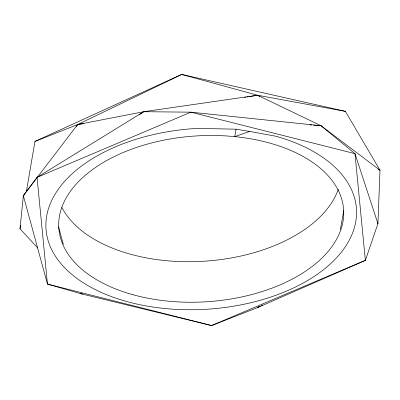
<?xml version="1.0" encoding="UTF-8"?>
<svg xmlns="http://www.w3.org/2000/svg" width="400" height="400" viewBox="0 0 400 400"><rect width="100%" height="100%" fill="white"/><g stroke="black" fill="none" stroke-linecap="round" stroke-linejoin="round"><path stroke-width="0.6" d="M37.82 247.99L20 228.845L23.345 195.625L37.06 177.37L143.74 111.705L257.61 95.255L345.39 111.355L380 170.235L377.93 223.685L365.37 260.36L257.535 307.6L211.605 325.565L80.24 293.57L47.45 284.07L23.345 195.625L77.61 124.56L181.68 74.435L345.39 111.355M20 228.845L20.63 225.15M26.32 191.905L34.96 141.42L181.68 74.435L257.61 95.255L321.03 125.74L380 170.235L378.405 169.26M236.085 129.195L234.735 136.63L249.715 131.425L275.58 136.18A155.545 90.545 -3.6 0 1 303.94 282.61A155.545 90.545 -3.6 0 1 56.58 257.95A155.545 90.545 -3.6 0 1 197.425 128.385L236.085 129.195L249.715 131.425M340.37 229.425L343.795 210.58M76.405 126.74L77.61 124.56L143.74 111.705L190.825 112.17L321.03 125.74L354.98 153.665L377.93 223.685L377.305 222.61M23.345 195.625L24.37 194.91M139.125 114.92L143.74 111.705L144.98 111.805M259.07 306.53L257.535 307.6L260.305 306.19M261.415 305.625L262.525 305.055M34.96 141.42L77.61 124.56L83.775 123.555M244.665 97.36L245.9 97.16M247.13 96.96L248.365 96.76M249.6 96.56L257.61 95.255L259.74 96.56M309.835 124.855L311.7 125M313.565 125.15L321.03 125.74L321.655 126.815M81.485 293.67L80.24 293.57L82.705 293.975M63.305 244.335L58.52 226.765M338.305 189.165A142.7 83.07 -3.6 0 1 204.715 261.19A142.7 83.07 -3.6 0 1 61.95 207.495M190.825 112.17L37.06 177.37L47.45 284.07L211.605 325.565L365.37 260.36L354.98 153.665L190.825 112.17M132.99 294.73A142.7 83.07 -3.6 0 0 343.69 210.92A142.7 83.07 -3.6 0 0 126.97 150.95A142.7 83.07 -3.6 0 0 132.99 294.73"/></g></svg>
